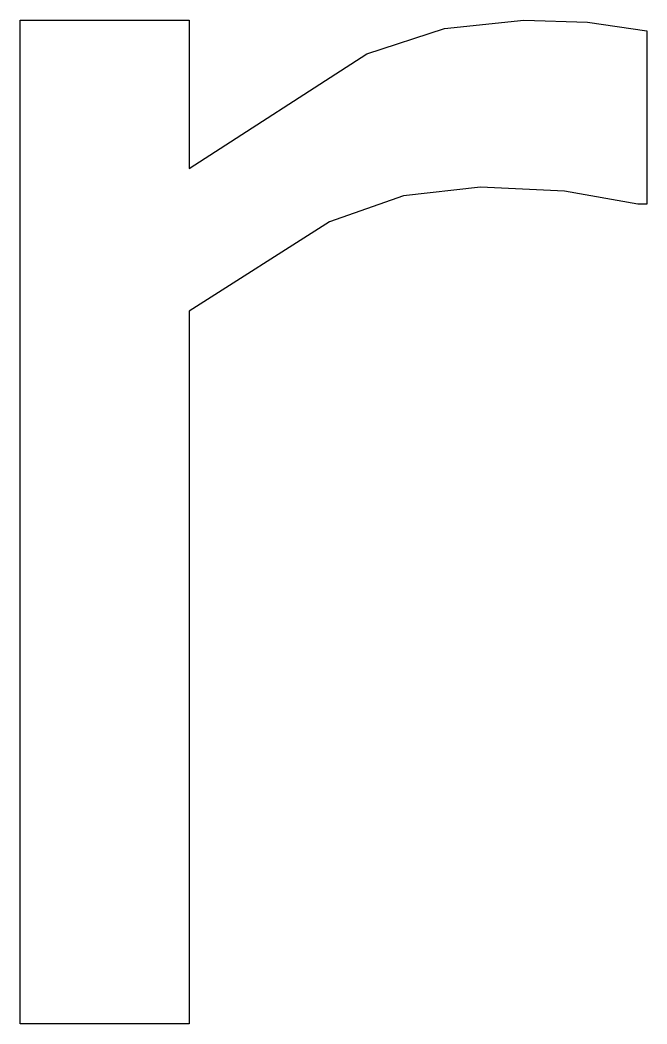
# Model space of a CAD drawing. Header units: metres. Extents: x -43 to 43, y 0 to 138.
import ezdxf

# ---------------------------------------------------------------- set-up
doc = ezdxf.new("R2010")
doc.units = ezdxf.units.M

msp = doc.modelspace()

# ---------------------------------------------------------------- linework, layer by layer
at = {"layer": 'COMPONENT0'}
for p, q in [((-42.99, 0, -0.09), (-42.99, 137.79, -0.09)), ((-42.99, 137.79, -0.09), (-19.8, 137.79, -0.09)), ((-19.8, 137.79, -0.09), (-19.8, 117.44, -0.09)), ((15.22, 136.64, -0.09), (26.09, 137.79, -0.09)), ((26.09, 137.79, -0.09), (34.85, 137.49, -0.09)), ((4.56, 133.17, -0.09), (15.22, 136.64, -0.09)), ((34.85, 137.49, -0.09), (42.99, 136.31, -0.09)), ((42.99, 136.31, -0.09), (42.99, 112.51, -0.09)), ((-19.8, 117.44, -0.09), (4.56, 133.17, -0.09)), ((20.17, 114.85, -0.09), (9.62, 113.66, -0.09)), ((31.7, 114.29, -0.09), (20.17, 114.85, -0.09)), ((9.62, 113.66, -0.09), (-0.56, 110.1, -0.09)), ((41.76, 112.51, -0.09), (31.7, 114.29, -0.09)), ((42.99, 112.51, -0.09), (41.76, 112.51, -0.09)), ((-0.56, 110.1, -0.09), (-19.8, 97.83, -0.09)), ((-19.8, 97.83, -0.09), (-19.8, 0, -0.09)), ((-19.8, 0, -0.09), (-42.99, 0, -0.09))]:
    msp.add_line(p, q, dxfattribs=at)

doc.saveas('drawing.dxf')
